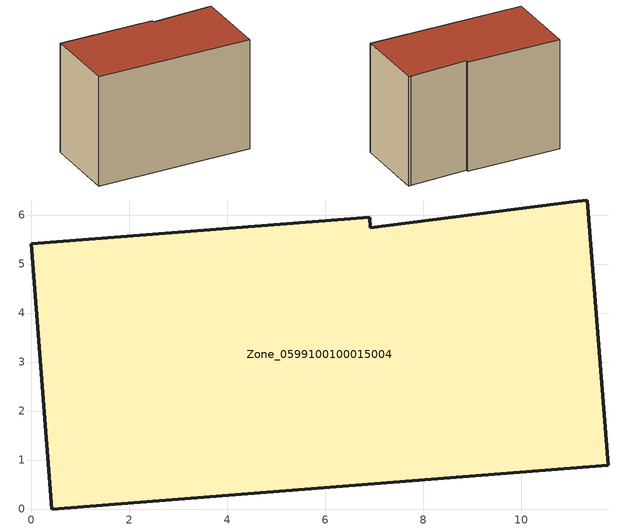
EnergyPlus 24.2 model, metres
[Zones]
Zone_0599100100015004
 floor ground (C_G): 6.92,5.74 11.14,6.28 11.35,6.31 11.78,0.89 0.42,0 0,5.42 6.91,5.96 z0
 wall outside (C_F): 11.14,6.28 6.92,5.74 6.91,5.96 0,5.42 0.42,0 11.78,0.89 11.35,6.31 11.14,6.28 z0:8.2
 roof outside (C_R): 11.35,6.31 11.14,6.28 6.92,5.74 6.91,5.96 0,5.42 0.42,0 11.78,0.89 z8.2
[BUILDING]
Pand.0599100100015004: North Axis=0; Terrain=City; Loads Convergence Tolerance Value=0.04; Temperature Convergence Tolerance Value=0.4; Solar Distribution=FullExterior; Maximum Number of Warmup Days=25; Minimum Number of Warmup Days=1
[Site:Location]
Rotterdam.The.Hague.AP_ZH_NLD Design_Conditions: Latitude=51.96; Longitude=4.45; Time Zone=1; Elevation=-4.5
[SITE:GROUNDTEMPERATURE:BUILDINGSURFACE]
18, 18, 18, 18, 18, 18, 18, 18, 18, 18, 18, 18
[MATERIAL] Thermal Absorptance=0.9; Solar Absorptance=0.7; Visible Absorptance=0.7
Name | Roughness | Thickness | Conductivity | Density | Specific Heat
G.TC.2015-2018 | MediumSmooth | 0.15 | 0.0428571 | 540 | 1210
F.TC.2015-2018 | Rough | 0.3 | 0.0666667 | 1920 | 840
R.TC.2015-2018 | MediumRough | 0.2 | 0.0333333 | 1500 | 1000
[CONSTRUCTION]
C_G: G.TC.2015-2018
C_F: F.TC.2015-2018
C_R: R.TC.2015-2018
[ZONE]
Zone_0599100100015004: Type=1; Multiplier=1; Ceiling Height=Autocalculate; Volume=Autocalculate; Floor Area=autocalculate; Part of Total Floor Area=Yes
[ZONEINFILTRATION:DESIGNFLOWRATE]
Infil_Zone_0599100100015004: Zone or ZoneList or Space or SpaceList=Zone_0599100100015004; Schedule=AlwaysOn; Design Flow Rate Calculation Method=Flow/Area; Flow Rate per Floor Area=0.0015; Constant Term Coefficient=1; Temperature Term Coefficient=0; Velocity Term Coefficient=0; Velocity Squared Term Coefficient=0
[HVACTEMPLATE:ZONE:IDEALLOADSAIRSYSTEM]
Zone_0599100100015004: Maximum Heating Supply Air Temperature=50; Minimum Cooling Supply Air Temperature=13; Maximum Heating Supply Air Humidity Ratio=0.0156; Minimum Cooling Supply Air Humidity Ratio=0.0077; Heating Limit=NoLimit; Cooling Limit=NoLimit; Dehumidification Control Type=ConstantSensibleHeatRatio; Cooling Sensible Heat Ratio=0.7; Dehumidification Setpoint=60; Humidification Control Type=None; Humidification Setpoint=30; Outdoor Air Method=None; Outdoor Air Flow Rate per Person=0.00944; Outdoor Air Flow Rate per Zone Floor Area=0; Outdoor Air Flow Rate per Zone=0; Demand Controlled Ventilation Type=None; Outdoor Air Economizer Type=NoEconomizer; Heat Recovery Type=None; Sensible Heat Recovery Effectiveness=0.7; Latent Heat Recovery Effectiveness=0.65
[ZONECONTROL:THERMOSTAT]
ThermostatControl_Zone_0599100100015004: Zone or ZoneList=Zone_0599100100015004; Control Type Schedule=DualSetpointControlType; Control 1=Thermostat_Zone_0599100100015004; Temperature Difference Between Cutout And Setpoint=0
[THERMOSTATSETPOINT:DUALSETPOINT]
Thermostat_Zone_0599100100015004: Heating Setpoint Temperature Schedule=HeatingSetpoint_Zone_0599100100015004; Cooling Setpoint Temperature Schedule=CoolingSetpoint_Zone_0599100100015004
[SCHEDULE:COMPACT]
HeatingSetpoint_Zone_0599100100015004: Through: 12/31, For: AllDays, Until: 24:00, 21
CoolingSetpoint_Zone_0599100100015004: Through: 12/31, For: AllDays, Until: 24:00, 24
DualSetpointControlType: Through: 12/31, For: AllDays, Until: 24:00, 4
AlwaysOn: Through: 12/31, For: AllDays, Until: 24:00, 1
